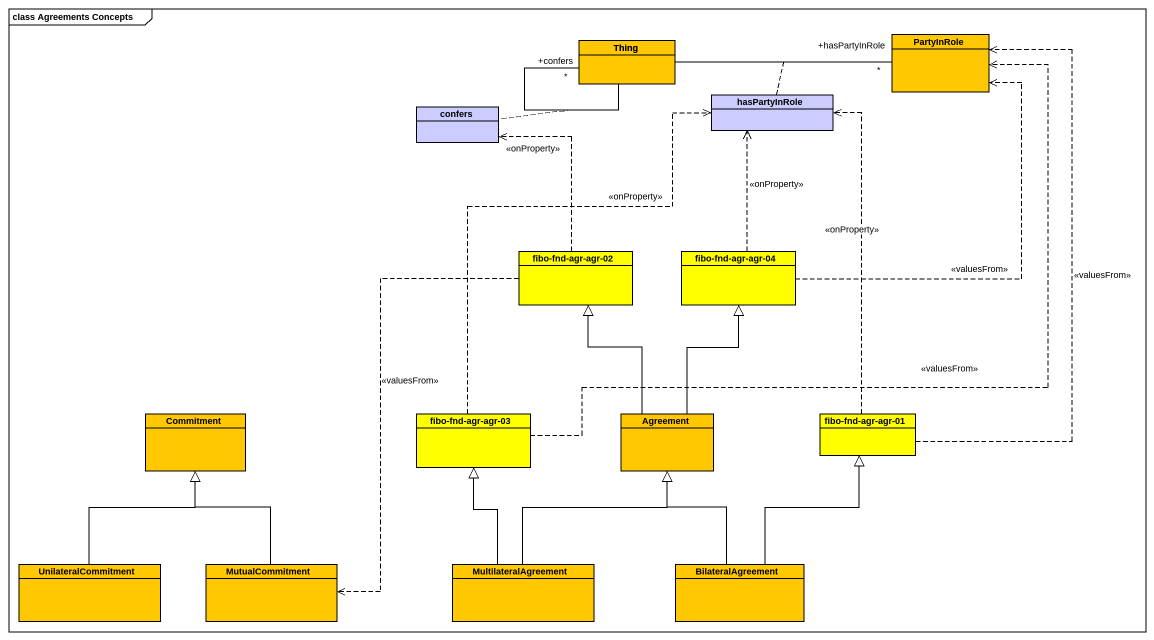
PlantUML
@startuml
mainframe class Agreements Concepts
hide circle
hide empty members
class Thing #FFC800
class "Thing" as Thing_2 #FFC800
class PartyInRole #FFC800
class confers #CCCCFF
class hasPartyInRole #CCCCFF
class "fibo-fnd-agr-agr-02" as fibo_fnd_agr_agr_02 #FFFF00
class "fibo-fnd-agr-agr-04" as fibo_fnd_agr_agr_04 #FFFF00
class Commitment #FFC800
class "fibo-fnd-agr-agr-03" as fibo_fnd_agr_agr_03 #FFFF00
class Agreement #FFC800
class "fibo-fnd-agr-agr-01" as fibo_fnd_agr_agr_01 #FFFF00
class UnilateralCommitment #FFC800
class MutualCommitment #FFC800
class MultilateralAgreement #FFC800
class BilateralAgreement #FFC800
Thing -- "+confers\n*" Thing
(Thing, Thing) .. confers
Thing_2 -right- "+hasPartyInRole\n*" PartyInRole
(Thing_2, PartyInRole) .. hasPartyInRole
fibo_fnd_agr_agr_02 .up.> confers : <<onProperty>>
fibo_fnd_agr_agr_02 ..> MutualCommitment : <<valuesFrom>>
fibo_fnd_agr_agr_04 .up.> PartyInRole : <<valuesFrom>>
fibo_fnd_agr_agr_04 .up.> hasPartyInRole : <<onProperty>>
fibo_fnd_agr_agr_03 .up.> PartyInRole : <<valuesFrom>>
fibo_fnd_agr_agr_03 .up.> hasPartyInRole : <<onProperty>>
Agreement -up-|> fibo_fnd_agr_agr_02
Agreement -up-|> fibo_fnd_agr_agr_04
fibo_fnd_agr_agr_01 .up.> PartyInRole : <<valuesFrom>>
fibo_fnd_agr_agr_01 .up.> hasPartyInRole : <<onProperty>>
UnilateralCommitment -up-|> Commitment
MutualCommitment -up-|> Commitment
MultilateralAgreement -up-|> fibo_fnd_agr_agr_03
MultilateralAgreement -up-|> Agreement
BilateralAgreement -up-|> Agreement
BilateralAgreement -up-|> fibo_fnd_agr_agr_01
@enduml
